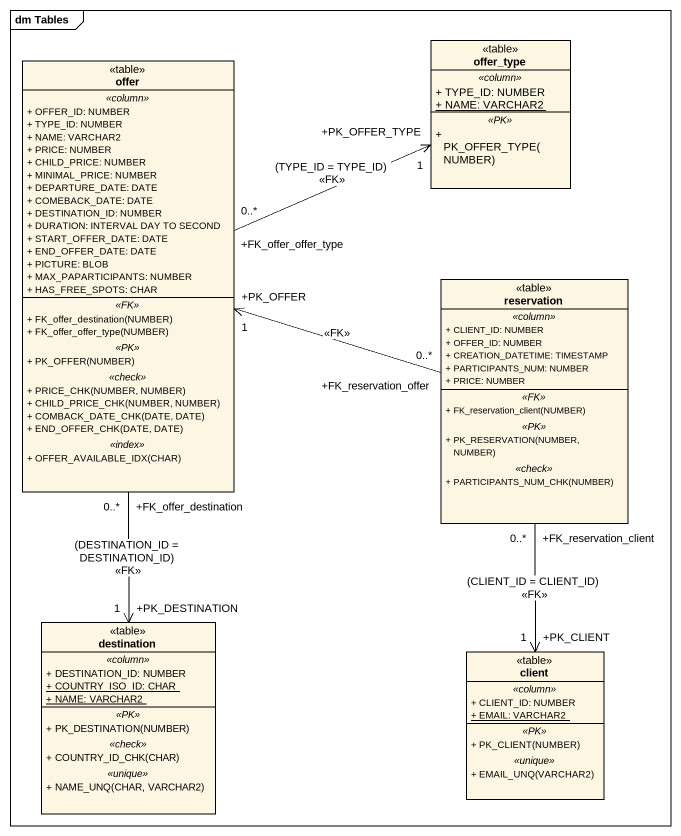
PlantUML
@startuml
mainframe dm Tables
hide circle
hide empty members
skinparam classAttributeIconSize 0
class offer <<table>> {
  .. <<column>> ..
  + OFFER_ID: NUMBER
  + TYPE_ID: NUMBER
  + NAME: VARCHAR2
  + PRICE: NUMBER
  + CHILD_PRICE: NUMBER
  + MINIMAL_PRICE: NUMBER
  + DEPARTURE_DATE: DATE
  + COMEBACK_DATE: DATE
  + DESTINATION_ID: NUMBER
  + DURATION: INTERVAL DAY TO SECOND
  + START_OFFER_DATE: DATE
  + END_OFFER_DATE: DATE
  + PICTURE: BLOB
  + MAX_PAPARTICIPANTS: NUMBER
  + HAS_FREE_SPOTS: CHAR
  .. <<FK>> ..
  + FK_offer_destination(NUMBER)
  + FK_offer_offer_type(NUMBER)
  .. <<PK>> ..
  + PK_OFFER(NUMBER)
  .. <<check>> ..
  + PRICE_CHK(NUMBER, NUMBER)
  + CHILD_PRICE_CHK(NUMBER, NUMBER)
  + COMBACK_DATE_CHK(DATE, DATE)
  + END_OFFER_CHK(DATE, DATE)
  .. <<index>> ..
  + OFFER_AVAILABLE_IDX(CHAR)
}
class offer_type <<table>> {
  .. <<column>> ..
  + TYPE_ID: NUMBER
  {static} + NAME: VARCHAR2
  .. <<PK>> ..
  + PK_OFFER_TYPE(NUMBER)
}
class reservation <<table>> {
  .. <<column>> ..
  + CLIENT_ID: NUMBER
  + OFFER_ID: NUMBER
  + CREATION_DATETIME: TIMESTAMP
  + PARTICIPANTS_NUM: NUMBER
  + PRICE: NUMBER
  .. <<FK>> ..
  + FK_reservation_client(NUMBER)
  .. <<PK>> ..
  + PK_RESERVATION(NUMBER, NUMBER)
  .. <<check>> ..
  + PARTICIPANTS_NUM_CHK(NUMBER)
}
class destination <<table>> {
  .. <<column>> ..
  + DESTINATION_ID: NUMBER
  {static} + COUNTRY_ISO_ID: CHAR
  {static} + NAME: VARCHAR2
  .. <<PK>> ..
  + PK_DESTINATION(NUMBER)
  .. <<check>> ..
  + COUNTRY_ID_CHK(CHAR)
  .. <<unique>> ..
  + NAME_UNQ(CHAR, VARCHAR2)
}
class client <<table>> {
  .. <<column>> ..
  + CLIENT_ID: NUMBER
  {static} + EMAIL: VARCHAR2
  .. <<PK>> ..
  + PK_CLIENT(NUMBER)
  .. <<unique>> ..
  + EMAIL_UNQ(VARCHAR2)
}
offer "+FK_offer_offer_type\n0..*" -right-> "+PK_OFFER_TYPE\n1" offer_type : (TYPE_ID = TYPE_ID)\n<<FK>>
offer "+FK_offer_destination\n0..*" --> "+PK_DESTINATION\n1" destination : (DESTINATION_ID = DESTINATION_ID)\n<<FK>>
reservation "+FK_reservation_offer\n0..*" -left-> "+PK_OFFER\n1" offer : <<FK>>
reservation "+FK_reservation_client\n0..*" --> "+PK_CLIENT\n1" client : (CLIENT_ID = CLIENT_ID)\n<<FK>>
@enduml
